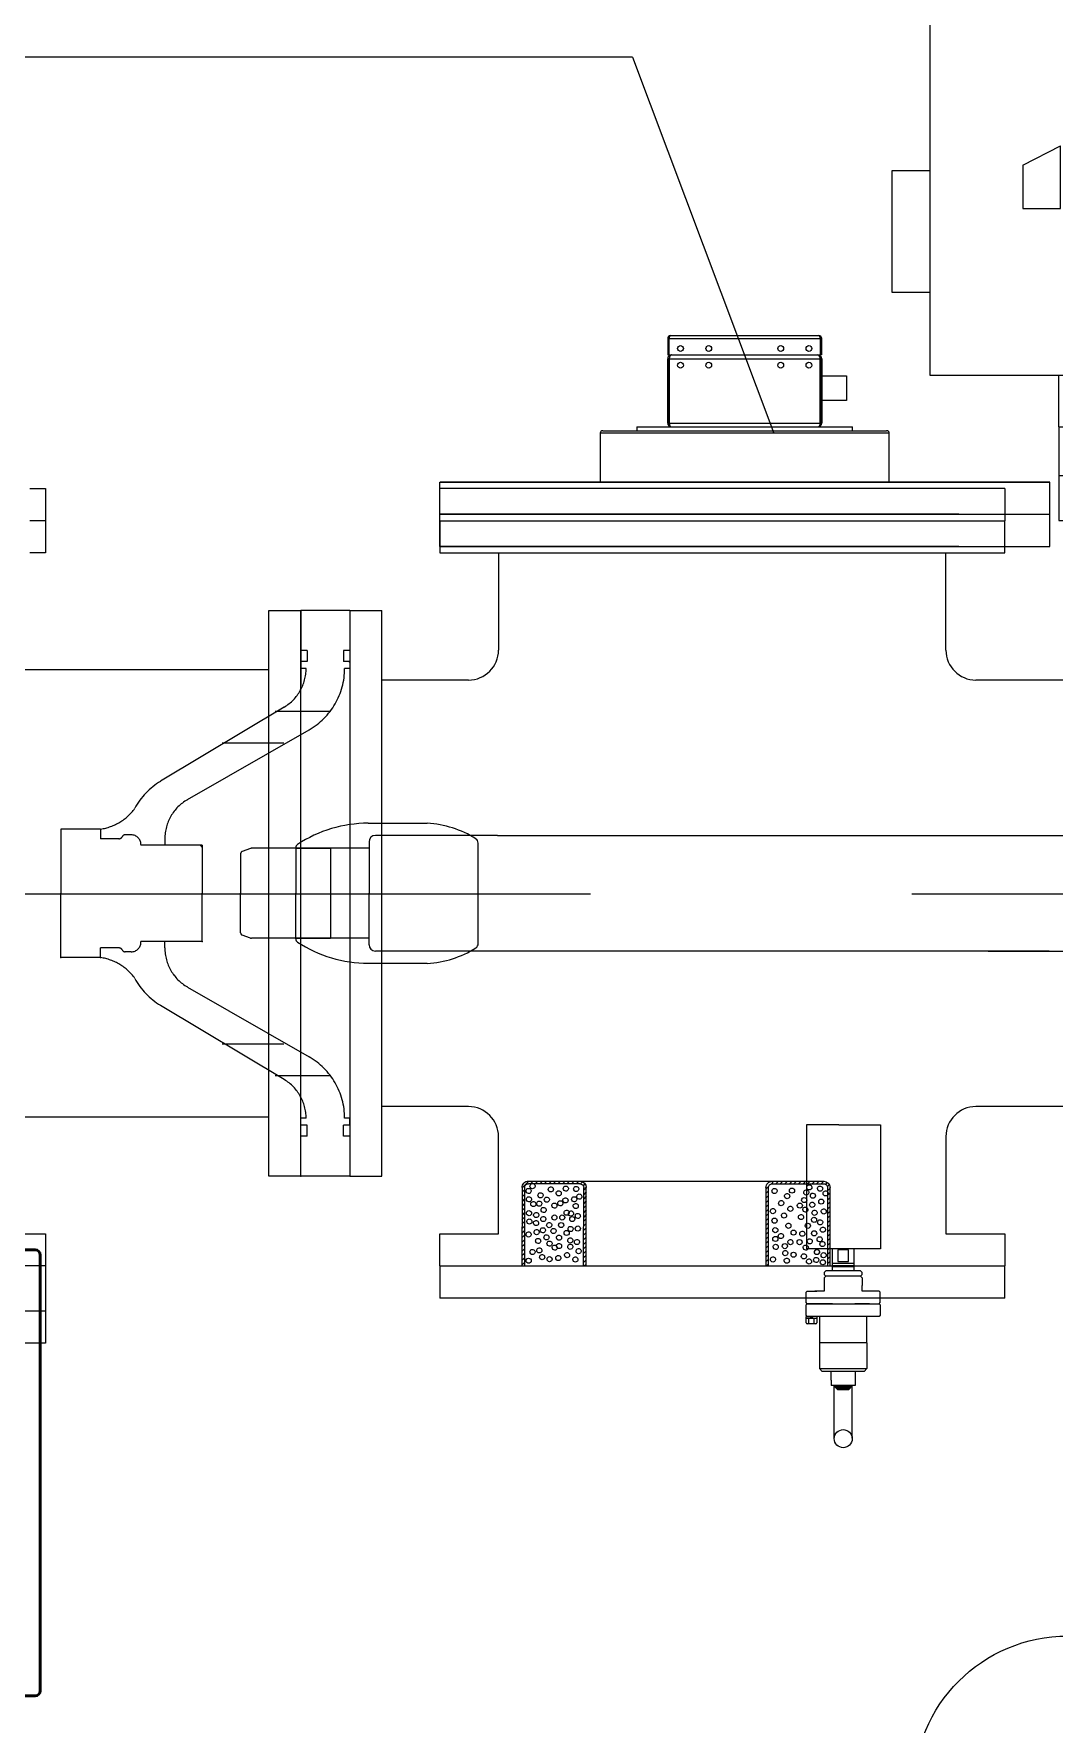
# Model space of a CAD drawing. Extents: x -61205 to 26665, y -81742 to 98141.
# Drawn here: x -32554 to -31759, y -15305 to -13989 of the extents above; entities that cross this region are included whole.
import ezdxf

# ---------------------------------------------------------------- set-up
doc = ezdxf.new("R2010")
doc.units = 0
doc.header["$LTSCALE"] = 1000
doc.header["$MEASUREMENT"] = 0
doc.linetypes.add('F', pattern=[0.75, 0.5, -0.25])
doc.linetypes.add('G', pattern=[2, 1.25, -0.25, 0.25, -0.25])
doc.layers.get('0').update_dxf_attribs({"linetype": 'CONTINUOUS'})
for name, color, linetype in [('01', 7, 'CONTINUOUS'), ('02', 1, 'CONTINUOUS'), ('04', 2, 'F'), ('05', 4, 'G'), ('06', 4, 'G'), ('09', 3, 'CONTINUOUS')]:
    doc.layers.add(name, color=color, linetype=linetype)

# ---------------------------------------------------------------- blocks, each defined once
blk = doc.blocks.new('平高正装避雷器')
at = {"layer": '01'}
blk.add_arc((213, -298), 120, 0, 90, dxfattribs=at)
blk = doc.blocks.new('FGHGFH')
at = {"layer": '01'}
for p, q in [((315114.4, 309921.1, 0), (315114.4, 309956.1, 0)), ((315114.4, 309956.1, 0), (315554.4, 309956.1, 0)), ((315554.4, 309921.1, 0), (315554.4, 309956.1, 0)), ((315114.4, 309921.1, 0), (315554.4, 309921.1, 0)), ((315114.4, 309883.1, 0), (315114.4, 309921.1, 0)), ((315554.4, 309883.1, 0), (315554.4, 309921.1, 0)), ((315114.4, 309883.1, 0), (315554.4, 309883.1, 0)), ((315114.4, 309883.1, 0), (315114.4, 309843.1, 0)), ((315554.4, 309883.1, 0), (315554.4, 309843.1, 0)), ((315014.4, 309843.1, 0), (315014.4, 309317.1, 0)), ((315654.4, 309843.1, 0), (315014.4, 309843.1, 0)), ((315654.4, 309843.1, 0), (315654.4, 308901.1, 0)), ((314984.4, 309683.8, 0), (314984.4, 309778.4, 0)), ((314984.4, 309778.4, 0), (315014.4, 309778.4, 0)), ((315684.4, 309778.4, 0), (315654.4, 309778.4, 0)), ((315684.4, 309683.8, 0), (315684.4, 309778.4, 0)), ((315086.6, 309679.6, 0), (315086.6, 309713.1, 0)), ((315086.6, 309713.1, 0), (315115.7, 309713.1, 0)), ((315115.7, 309713.1, 0), (315115.7, 309664.5, 0)), ((315553.1, 309713.1, 0), (315553.1, 309664.5, 0)), ((315582.3, 309713.1, 0), (315553.1, 309713.1, 0)), ((315582.3, 309679.6, 0), (315582.3, 309713.1, 0)), ((315014.4, 309683.8, 0), (314984.4, 309683.8, 0)), ((315654.4, 309683.8, 0), (315684.4, 309683.8, 0)), ((315086.6, 309679.6, 0), (315115.7, 309664.5, 0)), ((315582.3, 309679.6, 0), (315553.1, 309664.5, 0)), ((315014.4, 309317.1, 0), (315014.4, 308901.1, 0)), ((315081.7, 309122.7, 0), (315110.9, 309137.7, 0)), ((315110.9, 309089.2, 0), (315110.9, 309137.7, 0)), ((315587.1, 309122.7, 0), (315558, 309137.7, 0)), ((315558, 309089.2, 0), (315558, 309137.7, 0)), ((315081.7, 309122.7, 0), (315081.7, 309089.2, 0)), ((315587.1, 309122.7, 0), (315587.1, 309089.2, 0)), ((315081.7, 309089.2, 0), (315110.9, 309089.2, 0)), ((315587.1, 309089.2, 0), (315558, 309089.2, 0)), ((315654.4, 308901.1, 0), (315014.4, 308901.1, 0)), ((315259.4, 308901.1, 0), (315259.4, 308856.1, 0)), ((315409.4, 308901.1, 0), (315409.4, 308856.1, 0)), ((315259.4, 308871.1, 0), (315334.4, 308871.1, 0)), ((315409.4, 308871.1, 0), (315334.4, 308871.1, 0)), ((315259.4, 308856.1, 0), (315334.4, 308856.1, 0)), ((315296.9, 308856.1, 0), (315296.9, 308781.1, 0)), ((315409.4, 308856.1, 0), (315334.4, 308856.1, 0)), ((315371.9, 308856.1, 0), (315371.9, 308781.1, 0)), ((315371.9, 308818.2, 0), (315296.9, 308818.2, 0)), ((315296.9, 308781.1, 0), (315372.1, 308781.1, 0))]:
    blk.add_line(p, q, dxfattribs=at)
for radius in [35, 25, 16]:
    blk.add_circle((315334.4, 309401.1, 0), radius, dxfattribs=at)
blk = doc.blocks.new('555555555')
at = {"layer": '01'}
for p, q in [((15, 40), (15, 0)), ((115, 45), (20, 45)), ((15, 35), (0, 35)), ((0, 35), (0, -35)), ((15, -40), (15, 0)), ((15, -35), (0, -35)), ((115, -45), (20, -45))]:
    blk.add_line(p, q, dxfattribs=at)
for centre, start, end in [((20, 40), 90, 180), ((20, -40), 180, 270)]:
    blk.add_arc(centre, 5, start, end, dxfattribs=at)
at = {"layer": '04'}
for p, q in [((-85, 30.7), (-85, 0)), ((-77.3, 34.9), (-83.7, 32.6)), ((0, 35), (-76.6, 35)), ((-85, -30.7), (-85, 0)), ((-77.3, -34.9), (-83.7, -32.6)), ((0, -35), (-76.6, -35))]:
    blk.add_line(p, q, dxfattribs=at)
for centre, start, end in [((-83, 30.7), 110, 180), ((-76.6, 33), 90, 110), ((-83, -30.7), 180, 250), ((-76.6, -33), 250, 270)]:
    blk.add_arc(centre, 2, start, end, dxfattribs=at)
blk = doc.blocks.new('小电连接')
at = {"layer": '01'}
for p, q in [((-85.6, 54.5), (-39.7, 54.5)), ((-142, 35.5), (-142, 0)), ((0, -39), (0, 39)), ((-142, -35.5), (-142, 0)), ((-85.6, -54.5), (-39.7, -54.5))]:
    blk.add_line(p, q, dxfattribs=at)
for centre, radius, start, end in [((-85.6, -45.5), 100, 90, 123.3788), ((-44.2, -25.4), 80, 57.9915, 86.765), ((-4.1, 39), 4.05, 358.7625, 59.3754), ((-139, 35.5), 3, 123.3788, 180), ((-141.5, 35.5), 0.5, 180, 270), ((-141.5, -35.5), 0.5, 90, 180), ((-139, -35.5), 3, 180, 236.6212), ((-85.6, 45.5), 100, 236.6212, 270), ((-4.1, -39.1), 4.05, 303.2211, 1.2375), ((-44.2, 25.3), 80, 273.235, 301.9887)]:
    blk.add_arc(centre, radius, start, end, dxfattribs=at)
at = {"layer": '04'}
for p, q in [((-141.5, 35), (-115, 35)), ((-115, 35), (-115, -35)), ((-141.5, -35), (-115, -35))]:
    blk.add_line(p, q, dxfattribs=at)
blk = doc.blocks.new('户内通盆')
at = {"layer": '04'}
for p, q in [((0, 440), (-38, 440)), ((-38, 440), (-38, 381.6)), ((0, 440), (0, 0)), ((-33.2, 409), (-38, 409)), ((-33.2, 409), (-33.2, 400.4)), ((0, 409), (-4.8, 409)), ((-4.8, 409), (-4.8, 400.4)), ((-33.2, 400.4), (-38, 400.4)), ((-38, 400.4), (-38, 395)), ((-34, 395), (-38, 395)), ((0, 400.4), (-4.8, 400.4)), ((0, 395), (-4, 395)), ((-0.7, 400.4), (0, 399.7)), ((0, 400.4), (0, 395)), ((-51, 365), (-147.3, 307.2)), ((-58.1, 361.8), (-15.9, 361.8)), ((-126.4, 292.9), (-31.6, 347.3)), ((-99.3, 337), (-51.4, 337)), ((-225, 270), (-225, 220)), ((-194, 270), (-225, 270)), ((-194, 270), (-194, 262.5)), ((-170.1, 265.5), (-174.8, 265.5)), ((-179.7, 262.5), (-194, 262.5)), ((-162.6, 258), (-162.6, 257.5)), ((-115, 257.5), (-162.6, 257.5)), ((-144, 257.7), (-144.2, 257.5)), ((-144, 262.5), (-144, 257.5)), ((-116.5, 257.5), (-115, 256)), ((-115, 257.5), (-115, 220)), ((-225, 170), (-225, 220)), ((-115, 182.5), (-115, 220)), ((-179.7, 177.5), (-194, 177.5)), ((-194, 170), (-194, 177.5)), ((-170.1, 174.5), (-174.8, 174.5)), ((-115, 182.5), (-162.6, 182.5)), ((-162.6, 182), (-162.6, 182.5)), ((-162.6, 182.5), (-162.6, 182.5)), ((-144, 177.5), (-144, 182.5)), ((-225, 170.5), (-224.5, 170)), ((-194, 170), (-225, 170)), ((-126.4, 147.1), (-31.6, 92.7)), ((-51, 75), (-147.3, 132.8)), ((-99.3, 103), (-51.4, 103)), ((-58.1, 78.2), (-15.9, 78.2)), ((-38, 31), (-38, 61.2)), ((-34, 45), (-38, 45)), ((-38, 39.6), (-38, 45)), ((-33.2, 39.6), (-38, 39.6)), ((-33.2, 31), (-33.2, 39.6)), ((0, 39.6), (-4.8, 39.6)), ((-4.8, 31), (-4.8, 39.6)), ((0, 45), (-4, 45)), ((0, 39.6), (0, 45)), ((-38, 0), (-38, 31)), ((-33.2, 31), (-38, 31)), ((0, 31), (-4.8, 31)), ((0, 0), (-38, 0))]:
    blk.add_line(p, q, dxfattribs=at)
for centre, radius, start, end in [((-69, 395), 35, 300.9825, 0), ((-59, 395), 55, 299.8683, 0), ((-119, 260), 55, 120.9825, 151.5974), ((-109, 262.5), 35, 119.8683, 180), ((-199.8, 309.6), 40, 278.3409, 324.1523), ((-179.7, 265.3), 2.8, 270, 332.336), ((-174.8, 262.7), 2.8, 90, 152.336), ((-170.1, 258), 7.5, 0, 90), ((-179.7, 174.7), 2.8, 27.664, 90), ((-174.8, 177.3), 2.8, 207.664, 270), ((-170.1, 182), 7.5, 270, 0), ((-109, 177.5), 35, 180, 240.1317), ((-199.8, 130.4), 40, 35.8477, 81.6591), ((-119, 180), 55, 208.4026, 239.0175), ((-59, 45), 55, 0, 60.1317), ((-69, 45), 35, 0, 59.0175)]:
    blk.add_arc(centre, radius, start, end, dxfattribs=at)
at = {"layer": '04', "color": 0, "linetype": 'ByBlock'}
for p in [(0, 395), (-115, 256), (-225, 170), (-225, 170)]:
    blk.add_point(p, dxfattribs=at)
at = {"layer": '04'}
for p in [(-144, 182.5), (-115, 182.5), (-194, 170), (-136.8, 156.3), (0, 45), (0, 45), (-38, 0)]:
    blk.add_point(p, dxfattribs=at)
blk = doc.blocks.new('dddddd')
at = {"layer": '02'}
for p, q in [((-66.1, 114.7), (-60.9, 119.9)), ((-61.1, 119.9), (-0.1, 120)), ((-59.4, 117.9), (-57.8, 119.5)), ((-57.8, 119.5), (-57.4, 119.9)), ((-55.8, 117.9), (-53.8, 119.9)), ((-52.3, 117.9), (-50.3, 119.9)), ((-48.7, 117.9), (-46.7, 119.9)), ((-45.2, 117.9), (-43.2, 119.9)), ((-41.7, 117.9), (-39.7, 119.9)), ((-38.1, 117.9), (-36.1, 120)), ((-34.6, 118), (-32.6, 120)), ((-31.1, 118), (-29.9, 119.2)), ((-29.9, 119.2), (-29.1, 120)), ((-27.6, 118), (-25.5, 120)), ((-24, 118), (-22, 120)), ((-20.5, 118), (-18.5, 120)), ((-16.9, 118), (-14.9, 120)), ((-13.4, 118), (-11.4, 120)), ((-9.9, 118), (-7.9, 120)), ((-6.3, 118), (-4.3, 120)), ((-2.8, 118), (-0.8, 120)), ((-0.1, 120), (0.1, -120)), ((-66.1, 114.9), (-65.9, -115)), ((-66.1, 111.2), (-65.6, 111.7)), ((-66.1, 107.7), (-64.1, 109.7)), ((-66.1, 104.1), (-64.1, 106.1)), ((-65.6, 111.7), (-64.1, 113.2)), ((-64.1, 74.9), (-64.1, 114.9)), ((-61.1, 117.9), (-0.1, 118)), ((-66.1, 100.6), (-64.1, 102.6)), ((-66.1, 97.1), (-64.1, 99.1)), ((-66.1, 93.5), (-64.7, 94.9)), ((-64.7, 94.9), (-64.1, 95.5)), ((-66.1, 90), (-64.1, 92)), ((-66.1, 86.4), (-64.1, 88.5)), ((-66.1, 82.9), (-64.1, 84.9)), ((-66.1, 79.4), (-64.1, 81.4)), ((-66.1, 75.8), (-64.3, 77.6)), ((-65.6, 72.8), (-64, 74.4)), ((-64.3, 77.6), (-64.1, 77.8)), ((-64, 70.9), (-62.5, 72.3)), ((-61.3, 69.9), (-59.4, 71.9)), ((-0.1, 72), (-61.1, 71.9)), ((-0.1, 70), (-61.1, 69.9)), ((-57.8, 69.9), (-55.8, 71.9)), ((-54.3, 69.9), (-52.3, 71.9)), ((-50.7, 69.9), (-48.7, 71.9)), ((-47.2, 69.9), (-45.2, 71.9)), ((-43.7, 69.9), (-41.7, 71.9)), ((-40.1, 69.9), (-38.1, 71.9)), ((-36.6, 70), (-34.6, 72)), ((-33.1, 70), (-31.1, 72)), ((-29.5, 70), (-27.6, 72)), ((-26, 70), (-24, 72)), ((-22.5, 70), (-20.5, 72)), ((-18.9, 70), (-16.9, 72)), ((-15.4, 70), (-13.4, 72)), ((-11.9, 70), (-9.9, 72)), ((-8.3, 70), (-6.3, 72)), ((-4.8, 70), (-2.8, 72)), ((-1.3, 70), (-0.1, 71.2)), ((-65.9, -76.2), (-63.7, -74)), ((-65.9, -79.7), (-63.9, -77.7)), ((-63.9, -75), (-63.9, -115)), ((-62, -72.2), (-59.8, -70)), ((-60.9, -70), (0.1, -70)), ((0.1, -72), (-60.9, -72)), ((-58.3, -72), (-56.3, -70)), ((-54.7, -72), (-52.7, -70)), ((-51.2, -72), (-49.2, -70)), ((-47.7, -72), (-45.7, -70)), ((-44.1, -72), (-42.1, -70)), ((-40.6, -72), (-38.6, -70)), ((-37.1, -72), (-35.1, -70)), ((-33.5, -72), (-31.5, -70)), ((-30, -72), (-28, -70)), ((-26.5, -72), (-24.5, -70)), ((-22.9, -72), (-20.9, -70)), ((-19.4, -72), (-17.4, -70)), ((-15.9, -72), (-13.8, -70)), ((-12.3, -72), (-10.3, -70)), ((-8.8, -72), (-6.8, -70)), ((-5.2, -72), (-3.3, -70)), ((-1.7, -72), (0.1, -70.2)), ((-65.9, -83.2), (-63.9, -81.2)), ((-65.9, -86.8), (-63.9, -84.8)), ((-65.9, -90.3), (-63.9, -88.3)), ((-65.9, -93.8), (-63.9, -91.8)), ((-65.9, -97.4), (-63.9, -95.4)), ((-65.9, -100.9), (-63.9, -98.9)), ((-65.9, -104.5), (-63.9, -102.4)), ((-65.9, -108), (-63.9, -106)), ((-65.9, -111.5), (-63.9, -109.5)), ((-65.9, -115), (-63.9, -113.1)), ((-65.1, -117.8), (-63.6, -116.3)), ((-63.2, -119.5), (-61.7, -117.9)), ((-60.9, -118), (0.1, -118)), ((-60.3, -120), (-58.3, -118)), ((-56.7, -120), (-54.7, -118)), ((-53.2, -120), (-51.2, -118)), ((-49.7, -120), (-47.7, -118)), ((-46.1, -120), (-44.1, -118)), ((-42.6, -120), (-40.6, -118)), ((-39.1, -120), (-37.1, -118)), ((-35.5, -120), (-33.5, -118)), ((-32, -120), (-30, -118)), ((-28.5, -120), (-26.5, -118)), ((-24.9, -120), (-22.9, -118)), ((-21.4, -120), (-19.4, -118)), ((-17.9, -120), (-15.9, -118)), ((-14.3, -120), (-12.3, -118)), ((-10.8, -120), (-8.8, -118)), ((-7.2, -120), (-5.2, -118)), ((-3.7, -120), (-1.7, -118)), ((0.1, -120), (-60.9, -120)), ((-0.2, -120), (0.1, -119.7))]:
    blk.add_line(p, q, dxfattribs=at)
for centre, radius, start, end in [((-61.1, 114.9), 5, 89.89, 180.0487), ((-62.2, 111.7), 2, 89.4822, 0.0486), ((-61.1, 114.9), 3, 89.8167, 180.0812), ((-62.2, 111.7), 2, 0.0486, 89.4822), ((-58.5, 114.8), 2, 89.5722, 0.0486), ((-58.5, 114.8), 2, 0.0486, 89.5722), ((-55.1, 105.5), 2, 89.537, 0.0486), ((-55.1, 105.5), 2, 0.0486, 89.537), ((-52, 114.5), 2, 90.0486, 0.0486), ((-52, 114.5), 2, 0.0486, 90.0486), ((-48.6, 106.5), 2, 90.0486, 0.0486), ((-48.3, 111.1), 2, 90.0486, 0.0486), ((-48.6, 106.5), 2, 0.0486, 90.0486), ((-48.3, 111.1), 2, 0.0486, 90.0486), ((-41.2, 114.5), 2, 90.0488, 359.7881), ((-39.7, 108.9), 2, 90.1531, 0.1985), ((-41.2, 114.5), 2, 359.7881, 90.0488), ((-39.7, 108.9), 2, 0.1985, 90.1531), ((-36.6, 103.4), 2, 90.0486, 0.0486), ((-34.7, 114.2), 2, 90.0486, 0.0486), ((-36.6, 103.4), 2, 0.0486, 90.0486), ((-33.5, 109), 2, 90.0486, 0.0486), ((-34.7, 114.2), 2, 0.0486, 90.0486), ((-33.5, 109), 2, 0.0486, 90.0486), ((-27.9, 103.7), 2, 90.0485, 0.0486), ((-26.4, 108.6), 2, 90.0486, 0.0486), ((-27.9, 103.7), 2, 0.0486, 90.0485), ((-24.6, 114.8), 2, 90.0486, 0.0486), ((-26.4, 108.6), 2, 0.0486, 90.0486), ((-24.6, 114.8), 2, 0.0486, 90.0486), ((-19.6, 107.4), 2, 90.0486, 0.0486), ((-19.6, 107.4), 2, 0.0486, 90.0486), ((-12.2, 106.5), 2, 89.5218, 0.0486), ((-11, 111.8), 2, 89.8077, 0.0486), ((-12.2, 106.5), 2, 0.0486, 89.5218), ((-11, 111.8), 2, 0.0486, 89.8077), ((-7, 104.3), 2, 90.0486, 0.0486), ((-7, 104.3), 2, 0.0486, 90.0486), ((-4.2, 114.8), 2, 90.0489, 359.5539), ((-4.2, 114.8), 2, 359.5539, 90.0489), ((-59.7, 97.5), 2, 90.0486, 0.0486), ((-59.7, 97.5), 2, 0.0486, 90.0486), ((-56.6, 91.3), 2, 90.0486, 0.0486), ((-56.6, 91.3), 2, 0.0486, 90.0486), ((-51.7, 100.6), 2, 90.0486, 0.1261), ((-51.7, 100.6), 2, 0.1261, 90.0486), ((-48.9, 90.1), 2, 90.0485, 0.0486), ((-47.1, 94.7), 2, 90.0485, 0.0486), ((-48.9, 90.1), 2, 0.0486, 90.0485), ((-47.1, 94.7), 2, 0.0486, 90.0485), ((-43.7, 103.1), 2, 90.0486, 0.0486), ((-43.7, 103.1), 2, 0.0486, 90.0486), ((-37.8, 94.7), 2, 90.0488, 359.8237), ((-37.8, 94.7), 2, 359.8237, 90.0488), ((-31.9, 98.8), 2, 90.0486, 0.0486), ((-31.9, 98.8), 2, 0.0486, 90.0486), ((-27.3, 95.4), 2, 90.0486, 0.0486), ((-27.3, 95.4), 2, 0.0486, 90.0486), ((-22.4, 100.9), 2, 90.0486, 0.0486), ((-22.1, 91.1), 2, 90.0485, 0.206), ((-22.4, 100.9), 2, 0.0486, 90.0486), ((-22.1, 91.1), 2, 0.206, 90.0485), ((-17.5, 98.5), 2, 90.0486, 0.0486), ((-15.6, 91.1), 2, 90.0485, 0.0486), ((-17.5, 98.5), 2, 0.0486, 90.0486), ((-14.4, 94.5), 2, 90.0486, 0.0486), ((-15.6, 91.1), 2, 0.0486, 90.0485), ((-14.4, 94.5), 2, 0.0486, 90.0486), ((-6.3, 91.7), 2, 90.0486, 0.0486), ((-5.4, 98.5), 2, 90.2986, 359.7563), ((-6.3, 91.7), 2, 0.0486, 90.0486), ((-5.4, 98.5), 2, 359.7563, 90.2986), ((-60.3, 85.8), 2, 90.0486, 0.0486), ((-60, 77.7), 2, 90.0486, 0.0486), ((-60.3, 85.8), 2, 0.0486, 90.0486), ((-60, 77.7), 2, 0.0486, 90.0486), ((-52, 79.3), 2, 90.0486, 0.0486), ((-51.1, 86.1), 2, 90.0486, 0.0486), ((-52, 79.3), 2, 0.0486, 90.0486), ((-51.1, 86.1), 2, 0.0486, 90.0486), ((-46.7, 78.1), 2, 90.0486, 0.0486), ((-46.7, 78.1), 2, 0.0486, 90.0486), ((-41.5, 85.2), 2, 90.0485, 0.0486), ((-40.9, 81.8), 2, 90.0486, 0.0486), ((-41.5, 85.2), 2, 0.0486, 90.0485), ((-40.9, 81.8), 2, 0.0486, 90.0486), ((-37.8, 88.6), 2, 90.1987, 0.0487), ((-36.6, 80.8), 2, 90.5964, 0.0491), ((-37.8, 88.6), 2, 0.0487, 90.1987), ((-36.6, 80.8), 2, 0.0491, 90.5964), ((-31.9, 89.5), 2, 90.2737, 0.0488), ((-31.9, 89.5), 2, 0.0488, 90.2737), ((-28.9, 82.1), 2, 90.0486, 0.0486), ((-28.9, 82.1), 2, 0.0486, 90.0486), ((-25.8, 85.2), 2, 90.0489, 359.6663), ((-25.8, 85.2), 2, 359.6663, 90.0489), ((-19.9, 82.4), 2, 90.0485, 0.1685), ((-18.7, 77.2), 2, 90.0486, 0.0486), ((-19.9, 82.4), 2, 0.1685, 90.0485), ((-18.7, 77.2), 2, 0.0486, 90.0486), ((-15, 82.4), 2, 90.0486, 0.0486), ((-15, 82.4), 2, 0.0486, 90.0486), ((-8.5, 84.9), 2, 90.0485, 0.0486), ((-8.5, 84.9), 2, 0.0486, 90.0485), ((-5.1, 78.4), 2, 90.0485, 0.0486), ((-5.1, 78.4), 2, 0.0486, 90.0485), ((-61.1, 74.9), 5, 180.0486, 270.0486), ((-61.1, 74.9), 3, 180.081, 270.081), ((-54.1, 75.3), 2, 90.0486, 0.0486), ((-54.1, 75.3), 2, 0.0486, 90.0486), ((-39, 76.5), 2, 90.0486, 0.0486), ((-39, 76.5), 2, 0.0486, 90.0486), ((-29.2, 76.5), 2, 90.0488, 359.8087), ((-29.2, 76.5), 2, 359.8087, 90.0488), ((-11.6, 75.9), 2, 90.0486, 0.0486), ((-11.6, 75.9), 2, 0.0486, 90.0486), ((-60.9, -75), 5, 90.0486, 180.0486), ((-60.9, -75), 3, 90.081, 180.081), ((-58.3, -76.7), 2, 89.6753, 0.0486), ((-58.3, -76.7), 2, 0.0486, 89.6753), ((-42.6, -75.4), 2, 90.0486, 0.0486), ((-42.6, -75.4), 2, 0.0486, 90.0486), ((-35.2, -76.7), 2, 90.1139, 359.4864), ((-35.2, -76.7), 2, 359.4864, 90.1139), ((-27.8, -77.3), 2, 90.0486, 0.0481), ((-27.8, -77.3), 2, 0.0481, 90.0486), ((-21, -77.3), 2, 90.0487, 359.8837), ((-21, -77.3), 2, 359.8837, 90.0487), ((-14.8, -77.6), 2, 90.0486, 0.0486), ((-14.8, -77.6), 2, 0.0486, 90.0486), ((-5, -75.4), 2, 90.0486, 0.0486), ((-5, -75.4), 2, 0.0486, 90.0486), ((-58.6, -90.3), 2, 90.0486, 0.0485), ((-58.6, -90.3), 2, 0.0485, 90.0486), ((-54.3, -86.5), 2, 90.0486, 0.0486), ((-54.3, -86.5), 2, 0.0486, 90.0486), ((-48.8, -81.9), 2, 89.6836, 0.0486), ((-48.8, -81.9), 2, 0.0486, 89.6836), ((-44.4, -89), 2, 90.0486, 0.0486), ((-44.4, -89), 2, 0.0486, 90.0486), ((-39.2, -84.1), 2, 90.0486, 0.0486), ((-39.2, -84.1), 2, 0.0486, 90.0486), ((-31.2, -87.5), 2, 89.6809, 0.0481), ((-31.2, -87.5), 2, 0.0481, 89.6809), ((-25.9, -91.5), 2, 90.4707, 0.0486), ((-25.9, -91.5), 2, 0.0486, 90.4707), ((-23.2, -81.6), 2, 90.0486, 0.0486), ((-23.2, -81.6), 2, 0.0486, 90.0486), ((-18.5, -89), 2, 90.0486, 0.0486), ((-18.5, -89), 2, 0.0486, 90.0486), ((-15.4, -84.7), 2, 90.1782, 0.0486), ((-15.4, -84.7), 2, 0.0486, 90.1782), ((-9.9, -85), 2, 90.0486, 0.0486), ((-8.7, -91.5), 2, 90.049, 359.6289), ((-9.9, -85), 2, 0.0486, 90.0486), ((-8.7, -91.5), 2, 359.6289, 90.049), ((-4, -86.2), 2, 90.0486, 0.0486), ((-4, -86.2), 2, 0.0486, 90.0486), ((-61.1, -103.8), 2, 90.0486, 0.0486), ((-61.1, -103.8), 2, 0.0486, 90.0486), ((-57.1, -101.4), 2, 90.0486, 0.0486), ((-57.1, -101.4), 2, 0.0486, 90.0486), ((-54.6, -106.6), 2, 90.5383, 0.0486), ((-54.6, -106.6), 2, 0.0486, 90.5383), ((-51.2, -99.8), 2, 90.258, 0.0486), ((-51.2, -99.8), 2, 0.0486, 90.258), ((-47.5, -106), 2, 90.0486, 0.0486), ((-46.9, -96.4), 2, 90.2606, 0.0486), ((-47.5, -106), 2, 0.0486, 90.0486), ((-46.9, -96.4), 2, 0.0486, 90.2606), ((-43.8, -100.7), 2, 90.0486, 0.0486), ((-43.8, -100.7), 2, 0.0486, 90.0486), ((-38, -97.3), 2, 90.0486, 0.0486), ((-38, -97.3), 2, 0.0486, 90.0486), ((-31.2, -102.6), 2, 90.0486, 0.0485), ((-31.2, -102.6), 2, 0.0485, 90.0486), ((-25, -98.3), 2, 90.0486, 0.0486), ((-25, -98.3), 2, 0.0486, 90.0486), ((-19.1, -104.1), 2, 90.0486, 0.0486), ((-18.5, -96.2), 2, 90.2237, 0.0487), ((-19.1, -104.1), 2, 0.0486, 90.0486), ((-18.5, -96.2), 2, 0.0487, 90.2237), ((-14.2, -101), 2, 90.0486, 0.0486), ((-14.2, -101), 2, 0.0486, 90.0486), ((-7.4, -99.5), 2, 90.0486, 0.0491), ((-7.4, -99.5), 2, 0.0491, 90.0486), ((-3.4, -103.5), 2, 90.0486, 0.0486), ((-3.4, -103.5), 2, 0.0486, 90.0486), ((-60.9, -115), 5, 180.0486, 270.0486), ((-60.9, -115), 3, 180.0809, 270.081), ((-60.1, -112.2), 2, 90.0486, 0.0486), ((-60.1, -112.2), 2, 0.0486, 90.0486), ((-56.4, -116.5), 2, 90.0486, 0.0486), ((-56.4, -116.5), 2, 0.0486, 90.0486), ((-50, -113.1), 2, 90.4032, 0.0486), ((-50, -113.1), 2, 0.0486, 90.4032), ((-42.3, -115), 2, 90.0486, 0.0486), ((-41.3, -107.8), 2, 90.0486, 0.0486), ((-42.3, -115), 2, 0.0486, 90.0486), ((-41.3, -107.8), 2, 0.0486, 90.0486), ((-35.8, -107.5), 2, 90.0486, 0.0486), ((-33.9, -112.2), 2, 90.0486, 0.0486), ((-35.8, -107.5), 2, 0.0486, 90.0486), ((-33.9, -112.2), 2, 0.0486, 90.0486), ((-28.1, -114.3), 2, 90.0486, 0.0486), ((-28.1, -114.3), 2, 0.0486, 90.0486), ((-25.3, -107.5), 2, 90.0488, 359.7938), ((-25.3, -107.5), 2, 359.7938, 90.0488), ((-20.7, -111.8), 2, 90.0486, 0.0487), ((-20.7, -111.8), 2, 0.0487, 90.0486), ((-17, -114), 2, 90.0486, 0.0488), ((-17, -114), 2, 0.0488, 90.0486), ((-10.8, -109.7), 2, 89.8079, 0.0486), ((-10.8, -109.7), 2, 89.8079, 270.1921), ((-10.8, -109.7), 2, 0.0486, 89.8079), ((-10.8, -109.7), 2, 270.1921, 89.8079), ((-8.3, -114.9), 2, 89.9877, 0.049), ((-8.3, -114.9), 2, 0.049, 89.9877), ((-4.6, -109.1), 2, 90.0486, 0.0486), ((-2.8, -114.3), 2, 90.2548, 0.0486), ((-4.6, -109.1), 2, 0.0486, 90.0486), ((-2.8, -114.3), 2, 0.0486, 90.2548)]:
    blk.add_arc(centre, radius, start, end, dxfattribs=at)
blk = doc.blocks.new('5465676776')
at = {"layer": '01', "color": 5}
for p, q in [((20294.1, 32418.2), (20294.1, 32405.5)), ((20294.1, 32418.2), (20295.1, 32418.2)), ((20295.1, 32418.2), (20295.1, 32405.5)), ((20295.3, 32418.2), (20412.9, 32418.2)), ((20295.3, 32405.5), (20295.3, 32418.2)), ((20296.4, 32420.5), (20411.8, 32420.5)), ((20412.9, 32418.2), (20412.9, 32405.5)), ((20414.1, 32418.2), (20413.1, 32418.2)), ((20413.1, 32405.5), (20413.1, 32418.2)), ((20414.1, 32405.5), (20414.1, 32418.2)), ((20294.1, 32405.5), (20295.1, 32405.5)), ((20294.1, 32402.5), (20295.1, 32402.5)), ((20294.1, 32352.5), (20294.1, 32402.5)), ((20295.1, 32352.5), (20295.1, 32402.5)), ((20295.3, 32405.5), (20412.9, 32405.5)), ((20295.3, 32402.5), (20412.9, 32402.5)), ((20295.3, 32402.5), (20295.3, 32352.5)), ((20297.1, 32405.5), (20297.1, 32405.5)), ((20411.1, 32405.5), (20411.1, 32405.5)), ((20412.9, 32352.5), (20412.9, 32402.5)), ((20414.1, 32405.5), (20413.1, 32405.5)), ((20414.1, 32402.5), (20413.1, 32402.5)), ((20413.1, 32402.5), (20413.1, 32352.5)), ((20414.1, 32402.5), (20414.1, 32352.5)), ((20270.1, 32349.5), (20438.1, 32349.5)), ((20294.1, 32352.5), (20295.1, 32352.5)), ((20295.3, 32352.5), (20412.9, 32352.5)), ((20414.1, 32352.5), (20413.1, 32352.5)), ((20466.6, 32344.5), (20241.6, 32344.5)), ((20243.6, 32346.5), (20464.6, 32346.5)), ((20116.6, 32306.5), (20591.6, 32306.5)), ((20116.6, 32306.5), (20591.6, 32306.5)), ((20116.6, 32281.5), (20116.6, 32306.5)), ((20194.4, 32306.5), (20116.9, 32306.5)), ((20194.4, 32306.5), (20116.9, 32306.5)), ((20134.1, 32306.5), (20187.4, 32306.5)), ((20134.1, 32306.5), (20194.1, 32306.5)), ((20134.1, 32306.5), (20194.1, 32306.5)), ((20134.1, 32306.5), (20187.4, 32306.5)), ((20134.1, 32306.5), (20187.4, 32306.5)), ((20134.1, 32306.5), (20194.1, 32306.5)), ((20134.1, 32306.5), (20194.1, 32306.5)), ((20134.1, 32306.5), (20187.4, 32306.5)), ((20591.6, 32306.5), (20151.6, 32306.5)), ((20520.8, 32306.5), (20187.4, 32306.5)), ((20520.8, 32306.5), (20187.4, 32306.5)), ((20520.8, 32306.5), (20187.4, 32306.5)), ((20520.8, 32306.5), (20187.4, 32306.5)), ((20194.1, 32306.5), (20514.1, 32306.5)), ((20194.1, 32306.5), (20514.1, 32306.5)), ((20194.1, 32306.5), (20514.1, 32306.5)), ((20194.1, 32306.5), (20514.1, 32306.5)), ((20466.6, 32306.5), (20241.6, 32306.5)), ((20514.1, 32306.5), (20574.1, 32306.5)), ((20514.1, 32306.5), (20574.1, 32306.5)), ((20514.1, 32306.5), (20574.1, 32306.5)), ((20514.1, 32306.5), (20574.1, 32306.5)), ((20520.8, 32306.5), (20574.1, 32306.5)), ((20520.8, 32306.5), (20574.1, 32306.5)), ((20520.8, 32306.5), (20574.1, 32306.5)), ((20520.8, 32306.5), (20574.1, 32306.5)), ((20591.6, 32281.5), (20591.6, 32306.5)), ((20116.6, 32281.5), (20591.6, 32281.5)), ((20116.6, 32281.5), (20591.6, 32281.5)), ((20194.4, 32281.5), (20116.9, 32281.5)), ((20187.7, 32281.5), (20116.9, 32281.5)), ((20134.1, 32281.5), (20187.4, 32281.5)), ((20134.1, 32281.5), (20194.1, 32281.5)), ((20134.1, 32281.5), (20194.1, 32281.5)), ((20134.1, 32281.5), (20187.4, 32281.5)), ((20520.8, 32281.5), (20187.4, 32281.5)), ((20520.8, 32281.5), (20187.4, 32281.5)), ((20520.8, 32281.5), (20187.4, 32281.5)), ((20194.1, 32281.5), (20514.1, 32281.5)), ((20194.1, 32281.5), (20514.1, 32281.5)), ((20514.1, 32281.5), (20574.1, 32281.5)), ((20514.1, 32281.5), (20574.1, 32281.5)), ((20520.8, 32281.5), (20574.1, 32281.5)), ((20520.8, 32281.5), (20574.1, 32281.5)), ((20520.8, 32281.5), (20574.1, 32281.5))]:
    blk.add_line(p, q, dxfattribs=at)
at = {"layer": '01'}
for p, q in [((20116.6, 32256.5), (20116.6, 32281.5)), ((20591.6, 32256.5), (20591.6, 32281.5)), ((20116.6, 32256.5), (20591.6, 32256.5)), ((20187.7, 32256.5), (20116.9, 32256.5)), ((20520.8, 32256.5), (20187.4, 32256.5)), ((20520.8, 32256.5), (20574.1, 32256.5))]:
    blk.add_line(p, q, dxfattribs=at)
at = {"layer": '01', "color": 5}
blk.add_lwpolyline([(20413.2, 32370), (20413.2, 32389.2), (20433.4, 32389.2), (20433.4, 32370)], close=True, dxfattribs=at)
for centre in [(20304.1, 32410.5), (20326.1, 32410.5), (20382.1, 32410.5), (20404.1, 32410.5), (20304.1, 32397.5), (20326.1, 32397.5), (20382.1, 32397.5), (20404.1, 32397.5)]:
    blk.add_circle(centre, 2.25, dxfattribs=at)
for centre, radius, start, end in [((20296.4, 32418.2), 2.3, 90, 180), ((20296.4, 32418.2), 1.3, 144.7645, 180), ((20411.8, 32418.2), 2.3, 0, 90), ((20411.8, 32418.2), 1.3, 0, 35.2355), ((20297.1, 32402.5), 3, 90, 180), ((20297.1, 32402.5), 2, 147.8341, 180), ((20411.1, 32402.5), 3, 0, 90), ((20411.1, 32402.5), 2, 0, 32.1659), ((20297.1, 32352.5), 3, 180, 270), ((20297.1, 32352.5), 2, 180, 211.1721), ((20411.1, 32352.5), 3, 270, 0), ((20411.1, 32352.5), 2, 328.8279, 0), ((20243.6, 32344.5), 2, 90, 180), ((20464.6, 32344.5), 2, 0, 90)]:
    blk.add_arc(centre, radius, start, end, dxfattribs=at)
for centre, major_axis, ratio, start_param, end_param in [((20296.4, 32418.2), (0, 2.3), 0.488358, 0, 1.570796), ((20411.8, 32418.2), (0, 2.3), 0.488358, 4.712389, 6.283185), ((20297.3, 32402.5), (0, 3), 0.666667, 0, 1.570796), ((20410.9, 32402.5), (0, 3), 0.666667, 4.712389, 6.283185), ((20297.1, 32352.5), (0, 3), 0.607741, 1.570796, 3.141593), ((20411.1, 32352.5), (0, 3), 0.607741, 3.141593, 4.712389)]:
    blk.add_ellipse(centre, major_axis=major_axis, ratio=ratio, start_param=start_param, end_param=end_param, dxfattribs=at)
for points in [[(20270.1, 32349.5), (20270.1, 32346.5)], [(20438.1, 32346.5), (20438.1, 32349.5)], [(20241.6, 32344.5), (20241.6, 32307)], [(20466.6, 32307), (20466.6, 32344.5)]]:
    blk.add_open_spline(points, degree=1, dxfattribs=at)
blk = doc.blocks.new('户内Z型高位组合隔离接地开关')
at = {"layer": '01', "ltscale": 20}
for p, q in [((-1201, 315), (-1213, 315)), ((-1213, 315), (-1213, 290)), ((-1213, 290), (-1213, 265)), ((-1213, 290), (-1201, 290)), ((-1213, 265), (-1201, 265))]:
    blk.add_line(p, q, dxfattribs=at)
at = {"layer": '01', "linetype": 'Continuous', "lineweight": 15}
blk.add_line((-1450, 220), (-1450, -220), dxfattribs=at)
at = {"layer": '01'}
for p, q in [((-1450, 220), (-1412, 220)), ((-1412, -220), (-1412, 220)), ((-1387, 220), (-1412, 220)), ((-1387, -220), (-1387, 220)), ((-1257, 174.2), (-1387, 174.2)), ((-1387, -174.2), (-1182.3, -174.2)), ((-1450, -220), (-1412, -220)), ((-1412, -220), (-1387, -220)), ((-773, -265), (-1213, -265)), ((-1213, -265), (-1213, -290)), ((-1213, -290), (-773, -290)), ((-1213, -290), (-1213, -325)), ((-1213, -325), (-1213, -350)), ((-1088, -325), (-1213, -325)), ((-1213, -350), (-1088, -350))]:
    blk.add_line(p, q, dxfattribs=at)
at = {"layer": '01', "lineweight": 50}
for p, q in [((-1209, -281.5), (-1209, -620.5)), ((-1209, -286.5), (-1209, -620.5)), ((-1170, -277.5), (-1205, -277.5)), ((-1205, -624.5), (-1170, -624.5))]:
    blk.add_line(p, q, dxfattribs=at)
for centre, start, end in [((-1205, -281.5), 90, 180), ((-1205, -620.5), 180, 270)]:
    blk.add_arc(centre, 4, start, end, dxfattribs=at)
at = {"layer": '04', "ltscale": 20}
blk.add_line((-1189, 174.2), (-1257, 174.2), dxfattribs=at)

msp = doc.modelspace()

# ---------------------------------------------------------------- hatches: boundary and pattern name
at = {"layer": '01', "linetype": 'Continuous', "lineweight": 15}
h = msp.add_hatch(color=256, dxfattribs=at)
h.paths.add_polyline_path([(-31928.115, -15044.419), (-31928.115, -15041.457), (-31931.077, -15041.457)])
h.paths.add_polyline_path([(-31923.672, -15044.419), (-31923.672, -15041.457), (-31928.115, -15041.457), (-31928.115, -15044.419)])
h.paths.add_polyline_path([(-31923.672, -15041.457), (-31923.672, -15044.419), (-31919.229, -15044.419), (-31919.229, -15041.457)])
h.paths.add_polyline_path([(-31919.229, -15044.419), (-31916.267, -15041.457), (-31919.229, -15041.457)])
h = msp.add_hatch(color=256, dxfattribs=at)
h.paths.add_polyline_path([(-31928.115, -15044.419), (-31928.115, -15041.457), (-31931.077, -15041.457)])
h.paths.add_polyline_path([(-31923.672, -15044.419), (-31923.672, -15041.457), (-31928.115, -15041.457), (-31928.115, -15044.419)])
h.paths.add_polyline_path([(-31923.672, -15041.457), (-31923.672, -15044.419), (-31919.229, -15044.419), (-31919.229, -15041.457)])
h.paths.add_polyline_path([(-31919.229, -15044.419), (-31916.267, -15041.457), (-31919.229, -15041.457)])

# ---------------------------------------------------------------- linework, layer by layer
at = {"layer": '01'}
for p, q in [((-32017.809, -14343.339), (-32237.809, -14343.339)), ((-32237.809, -14368.339), (-32237.809, -14343.339)), ((-31797.809, -14343.339), (-32017.809, -14343.339)), ((-31797.809, -14343.339), (-31797.809, -14368.339)), ((-32237.809, -14368.339), (-32017.809, -14368.339)), ((-32237.809, -14368.339), (-32237.809, -14393.339)), ((-32017.809, -14368.339), (-31797.809, -14368.339)), ((-31797.809, -14393.339), (-31797.809, -14368.339)), ((-32237.809, -14393.339), (-31843.609, -14393.339)), ((-32192.009, -14393.339), (-32192.009, -14469.039)), ((-31843.609, -14393.339), (-31797.809, -14393.339)), ((-31843.609, -14469.039), (-31843.609, -14393.339)), ((-32307.809, -14438.339), (-32282.809, -14438.339)), ((-32307.809, -14438.339), (-32282.809, -14438.339)), ((-32282.809, -14878.339), (-32282.809, -14438.339)), ((-31726.495, -14492.339), (-31820.309, -14492.339)), ((-32215.239, -14824.339), (-32282.809, -14824.339)), ((-31725.016, -14824.33), (-31820.377, -14824.339)), ((-32192.009, -14923.339), (-32192.009, -14847.639)), ((-31843.609, -14847.639), (-31843.609, -14923.339)), ((-32307.809, -14878.339), (-32282.809, -14878.339)), ((-32307.809, -14878.339), (-32282.809, -14878.339)), ((-32237.809, -14948.339), (-32237.809, -14923.339)), ((-32237.809, -14923.339), (-32192.009, -14923.339)), ((-31843.609, -14923.339), (-31797.809, -14923.339)), ((-31797.809, -14923.339), (-31797.809, -14948.339)), ((-32237.809, -14948.339), (-32017.809, -14948.339)), ((-32237.809, -14948.339), (-32237.809, -14973.339)), ((-32017.809, -14948.339), (-31797.809, -14948.339)), ((-31797.809, -14973.339), (-31797.809, -14948.339)), ((-32017.809, -14973.339), (-32237.809, -14973.339)), ((-31797.809, -14973.339), (-32017.809, -14973.339))]:
    msp.add_line(p, q, dxfattribs=at)
at = {"layer": '01', "linetype": 'Continuous', "lineweight": 15}
for p, q in [((-31952.471, -14986.74, 0), (-31952.471, -14978.511, 0)), ((-31894.871, -14978.511, 0), (-31894.871, -14986.74, 0)), ((-31951.648, -14987.563, 0), (-31952.471, -14986.74, 0)), ((-31952.395, -14992.5, 0), (-31952.395, -14987.563, 0)), ((-31952.395, -14987.563, 0), (-31949.385, -14987.563, 0)), ((-31944.166, -14989.208, 0), (-31952.395, -14989.208, 0)), ((-31942.185, -14987.563, 0), (-31951.648, -14987.563, 0)), ((-31944.989, -14993.323, 0), (-31951.572, -14993.323, 0)), ((-31950.285, -14993.323, 0), (-31950.285, -14989.208, 0)), ((-31949.39, -14989.208, 0), (-31948.017, -14987.563, 0)), ((-31948.319, -14989.208, 0), (-31946.946, -14987.563, 0)), ((-31946.276, -14993.323, 0), (-31946.276, -14989.208, 0)), ((-31944.166, -14987.563, 0), (-31944.166, -14992.5, 0)), ((-31942.185, -14987.563, 0), (-31942.185, -15028.128, 0)), ((-31895.693, -14987.563, 0), (-31942.185, -14987.563, 0)), ((-31905.156, -15008.134, 0), (-31905.156, -14987.563, 0)), ((-31894.871, -14986.74, 0), (-31895.693, -14987.563, 0)), ((-31905.16, -15008.134, 0), (-31942.185, -15008.134, 0)), ((-31905.16, -15008.134, 0), (-31942.185, -15008.134, 0)), ((-31905.16, -15008.134, 0), (-31905.16, -15028.128, 0)), ((-31939.963, -15030.349, 0), (-31942.185, -15028.128, 0)), ((-31939.963, -15030.349, 0), (-31942.185, -15028.128, 0)), ((-31942.185, -15028.128, 0), (-31905.16, -15028.128, 0)), ((-31942.185, -15028.128, 0), (-31905.16, -15028.128, 0)), ((-31907.381, -15030.349, 0), (-31939.963, -15030.349, 0)), ((-31907.381, -15030.349, 0), (-31939.963, -15030.349, 0)), ((-31932.929, -15037.175, 0), (-31932.929, -15030.349, 0)), ((-31932.929, -15037.175, 0), (-31932.929, -15030.349, 0)), ((-31914.416, -15030.349, 0), (-31914.416, -15037.175, 0)), ((-31914.416, -15030.349, 0), (-31914.416, -15037.175, 0)), ((-31905.16, -15028.128, 0), (-31907.381, -15030.349, 0)), ((-31905.16, -15028.128, 0), (-31907.381, -15030.349, 0)), ((-31932.929, -15037.175, 0), (-31932.929, -15041.457, 0)), ((-31914.416, -15041.457, 0), (-31932.929, -15041.457, 0)), ((-31914.416, -15041.457, 0), (-31932.929, -15041.457, 0)), ((-31928.115, -15044.419, 0), (-31931.077, -15041.457, 0)), ((-31928.115, -15044.419, 0), (-31931.077, -15041.457, 0)), ((-31930.721, -15082.281, 0), (-31930.721, -15041.457, 0)), ((-31928.115, -15044.419, 0), (-31919.229, -15044.419, 0)), ((-31928.115, -15044.419, 0), (-31919.229, -15044.419, 0)), ((-31926.846, -15041.457, 0), (-31920.499, -15041.457, 0)), ((-31919.229, -15044.419, 0), (-31919.229, -15041.457, 0)), ((-31919.229, -15044.419, 0), (-31919.229, -15041.457, 0)), ((-31916.267, -15041.457, 0), (-31919.229, -15044.419, 0)), ((-31916.267, -15041.457, 0), (-31919.229, -15044.419, 0)), ((-31919.229, -15041.457, 0), (-31916.267, -15041.457, 0)), ((-31919.229, -15041.457, 0), (-31916.267, -15041.457, 0)), ((-31916.681, -15082.281, 0), (-31916.681, -15041.332, 0)), ((-31914.416, -15037.175, 0), (-31914.416, -15041.457, 0))]:
    msp.add_line(p, q, dxfattribs=at)
msp.add_circle((-31923.628, -15082.715, 0), 7.02, dxfattribs=at)
at = {"layer": '01'}
for centre, start, end in [((-32215.309, -14469.039), 270, 0), ((-31820.309, -14469.039), 180, 270), ((-32215.309, -14847.639), 0, 90), ((-32215.309, -14847.639), 0, 90), ((-31820.309, -14847.639), 90, 180)]:
    msp.add_arc(centre, 23.3, start, end, dxfattribs=at)
at = {"layer": '01', "linetype": 'Continuous', "lineweight": 15}
for centre, start, end in [((-31951.572, -14992.5, 0), 180, 270), ((-31944.989, -14992.5, 0), 270, 0)]:
    msp.add_arc(centre, 0.823, start, end, dxfattribs=at)
at = {"layer": '02', "ltscale": 10}
for q in [(-32983.552, -14007.609), (-31977.708, -14300.339)]:
    msp.add_line((-32087.708, -14007.609), q, dxfattribs=at)
at = {"layer": '04'}
for p, q in [((-31952.164, -14838.467), (-31952.164, -14935.012)), ((-31927.048, -14838.467), (-31952.164, -14838.467)), ((-31927.048, -14838.467), (-31894.647, -14838.467)), ((-31894.647, -14838.467), (-31894.647, -14935.012)), ((-31894.647, -14935.012), (-31952.164, -14935.012)), ((-31931.823, -14952.18, 0), (-31931.823, -14935.012)), ((-31927.663, -14935.719, 0), (-31927.663, -14944.724, 0)), ((-31919.375, -14935.719, 0), (-31927.663, -14935.719, 0)), ((-31919.375, -14944.724, 0), (-31919.375, -14935.719, 0)), ((-31915.366, -14935.012, 0), (-31915.366, -14952.18, 0)), ((-31937.172, -14952.18, 0), (-31938.406, -14953.414, 0)), ((-31938.406, -14953.414, 0), (-31938.406, -14955.06, 0)), ((-31938.406, -14955.06, 0), (-31937.172, -14956.294, 0)), ((-31937.172, -14956.294, 0), (-31938.406, -14957.528, 0)), ((-31931.823, -14952.18, 0), (-31937.172, -14952.18, 0)), ((-31937.172, -14956.294, 0), (-31937.172, -14956.294, 0)), ((-31931.823, -14956.294, 0), (-31937.172, -14956.294, 0)), ((-31915.366, -14946.484, 0), (-31931.823, -14946.484, 0)), ((-31915.366, -14948.13, 0), (-31931.823, -14948.13, 0)), ((-31915.366, -14948.888, 0), (-31931.823, -14948.888, 0)), ((-31910.018, -14952.18, 0), (-31931.823, -14952.18, 0)), ((-31910.018, -14956.294, 0), (-31931.823, -14956.294, 0)), ((-31927.663, -14944.724, 0), (-31919.375, -14944.724, 0)), ((-31908.783, -14953.414, 0), (-31910.018, -14952.18, 0)), ((-31910.018, -14956.294, 0), (-31908.783, -14955.06, 0)), ((-31910.018, -14956.294, 0), (-31910.018, -14956.294, 0)), ((-31908.783, -14957.528, 0), (-31910.018, -14956.294, 0)), ((-31910.018, -14956.294, 0), (-31910.018, -14956.294, 0)), ((-31908.783, -14955.06, 0), (-31908.783, -14953.414, 0)), ((-31952.471, -14968.637, 0), (-31951.648, -14967.814, 0)), ((-31952.471, -14976.865, 0), (-31952.471, -14968.637, 0)), ((-31951.648, -14967.814, 0), (-31944.166, -14967.814, 0)), ((-31938.406, -14967.814, 0), (-31945.812, -14967.814, 0)), ((-31938.406, -14957.528, 0), (-31938.406, -14963.62, 0)), ((-31938.406, -14963.62, 0), (-31938.406, -14967.814, 0)), ((-31908.783, -14957.528, 0), (-31908.783, -14963.62)), ((-31908.783, -14967.814, 0), (-31908.783, -14963.62)), ((-31903.023, -14967.814, 0), (-31908.783, -14967.814, 0)), ((-31895.693, -14967.814, 0), (-31903.023, -14967.814, 0)), ((-31894.871, -14968.637, 0), (-31895.693, -14967.814, 0)), ((-31894.871, -14976.865, 0), (-31894.871, -14968.637, 0)), ((-31951.648, -14977.688, 0), (-31952.471, -14976.865, 0)), ((-31952.471, -14978.511, 0), (-31951.648, -14977.688, 0)), ((-31951.648, -14977.688, 0), (-31950.749, -14977.688, 0)), ((-31950.749, -14977.688, 0), (-31951.648, -14977.688, 0)), ((-31944.242, -14977.688, 0), (-31950.749, -14977.688, 0)), ((-31950.749, -14977.688, 0), (-31903.099, -14977.688, 0)), ((-31931.823, -14977.688, 0), (-31944.242, -14977.688, 0)), ((-31903.099, -14977.688, 0), (-31914.619, -14977.688, 0)), ((-31903.099, -14977.688, 0), (-31895.693, -14977.688, 0)), ((-31903.099, -14977.688, 0), (-31895.693, -14977.688, 0)), ((-31895.693, -14977.688, 0), (-31894.871, -14976.865, 0)), ((-31895.693, -14977.688, 0), (-31894.871, -14978.511, 0))]:
    msp.add_line(p, q, dxfattribs=at)
at = {"layer": '05'}
msp.add_line((-35370.281, -14658.339), (-30697.816, -14658.891, 0.005), dxfattribs=at)
at = {"layer": '09'}
for p, q in [((-32215.309, -14492.339), (-32282.809, -14492.339)), ((-32192.809, -14613.295), (-31810.825, -14613.339)), ((-31763.325, -14703.339), (-32192.809, -14703.295))]:
    msp.add_line(p, q, dxfattribs=at)

# ---------------------------------------------------------------- block references
at = {"xscale": -1}
msp.add_blockref('平高正装避雷器', (-31535.809, -15058.284), dxfattribs=at)
at = {"layer": '01', "xscale": -1}
msp.add_blockref('户内Z型高位组合隔离接地开关', (-33757.809, -14658.339), dxfattribs=at)
at = {"layer": '01'}
for name, p in [('5465676776', (-52354.385, -46644.863)), ('小电连接', (-32207.809, -14658.295))]:
    msp.add_blockref(name, p, dxfattribs=at)
at = {"layer": '01', "ltscale": 20, "xscale": -1, "rotation": 90.04899999652181}
msp.add_blockref('dddddd', (-32053.731, -14948.339), dxfattribs=at)
at = {"layer": '02'}
msp.add_blockref('户内通盆', (-32307.809, -14878.339), dxfattribs=at)
at = {"layer": '04', "ltscale": 20}
msp.add_blockref('555555555', (-32307.809, -14658.295), dxfattribs=at)
at = {"layer": '04', "ltscale": 20, "xscale": -1}
msp.add_blockref('555555555', (-31695.825, -14658.339), dxfattribs=at)
at = {"layer": '06', "xscale": -1, "rotation": 180}
msp.add_blockref('FGHGFH', (-346870.232, 295587.793, 0.001), dxfattribs=at)

doc.saveas('drawing.dxf')
